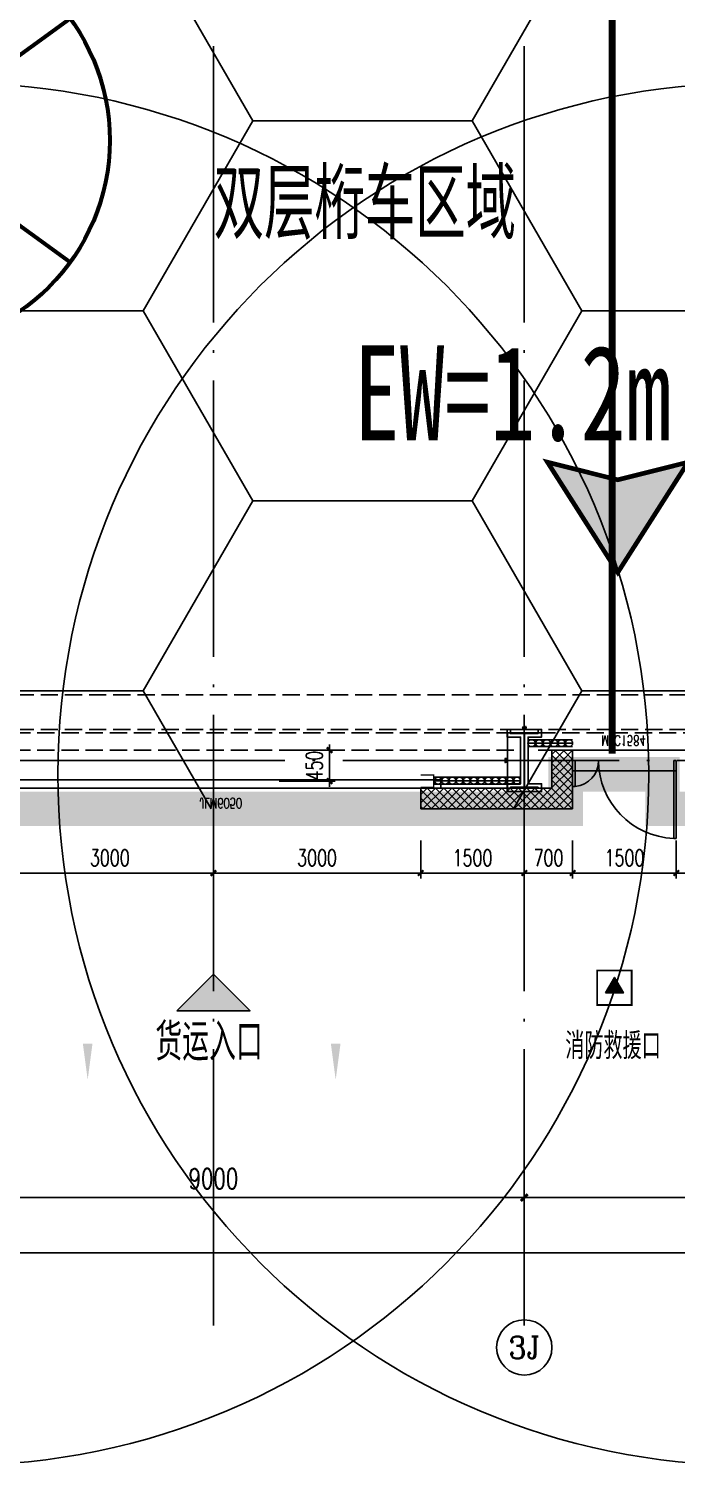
# Model space of a CAD drawing. Extents: x -821772 to -21949, y 506164 to 1049594.
# Drawn here: x -208027 to -198654, y 538719 to 559510 of the extents above; entities that cross this region are included whole.
import ezdxf
from ezdxf.enums import TextEntityAlignment as Align
from ezdxf.xclip import XClip

# ---------------------------------------------------------------- set-up
doc = ezdxf.new("R2010")
doc.units = 0
doc.header["$LTSCALE"] = 1000
doc.header["$MEASUREMENT"] = 0
doc.header["$XCLIPFRAME"] = 2
for name, pattern in [('10平面20250807_t3$0$10平面$0$DASH', [0.35, 0.25, -0.1]), ('10平面20250807_t3$0$DASH', [0.35, 0.25, -0.1]), ('10平面20250807_t3$0$DOTE', [2.42, 2, -0.2, 0.02, -0.2]), ('ACAD_ISO04W100', [30.5, 24, -3, 0.5, -3]), ('DASH', [0.35, 0.25, -0.1])]:
    doc.linetypes.add(name, pattern=pattern)
doc.layers.get('Defpoints').update_dxf_attribs({"color": 210})
doc.layers.add('1-防火分区线', color=201, linetype='DASH', lineweight=50)
doc.layers.add('s疏散距离', color=1, linetype='ACAD_ISO04W100', lineweight=18)
for name, color, linetype in [('10平面20250807_t3$0$10平面$0$WINDOW', 8, 'Continuous'), ('10平面20250807_t3$0$10平面$0$WINDOW_TEXT', 8, 'Continuous'), ('10平面20250807_t3$0$A-AXIS-D', 8, 'Continuous'), ('10平面20250807_t3$0$A-AXIS-DOTE', 8, '10平面20250807_t3$0$DOTE'), ('10平面20250807_t3$0$A-AXIS-DP', 8, 'Continuous'), ('10平面20250807_t3$0$A-AXIS-SYMB', 8, 'Continuous'), ('10平面20250807_t3$0$A-HATCH-2', 8, 'Continuous'), ('10平面20250807_t3$0$A-HRAIL', 8, 'Continuous'), ('10平面20250807_t3$0$A-LIN-V', 8, 'Continuous'), ('10平面20250807_t3$0$A-SFCE', 8, 'Continuous'), ('10平面20250807_t3$0$A-TEXT', 8, 'Continuous'), ('10平面20250807_t3$0$A-WINDOW', 8, 'Continuous'), ('10平面20250807_t3$0$AS-COLN', 8, 'Continuous'), ('10平面20250807_t3$0$AS-WALL', 8, 'Continuous'), ('10平面20250807_t3$0$AS-结构边线层', 8, 'Continuous'), ('10平面20250807_t3$0$DIM_SYMB', 8, 'Continuous'), ('10平面20250807_t3$0$FH-line', 8, 'Continuous'), ('10平面20250807_t3$0$FH-tri', 8, 'Continuous'), ('10平面20250807_t3$0$PUB_HATCH', 8, 'Continuous'), ('10平面20250807_t3$0$PUB_TEXT', 8, 'Continuous'), ('10平面20250807_t3$0$RP-N2-01$0$$0$A-WIND-J', 8, 'Continuous'), ('10平面20250807_t3$0$RP-N2-01$0$A-WIND-J', 8, 'Continuous'), ('10平面20250807_t3$0$SB_ZF消火栓', 10, 'Continuous'), ('10平面20250807_t3$0$SB_ZF消火栓M', 10, 'Continuous'), ('PUB_HATCH', 8, 'Continuous'), ('SPACE', 7, 'Continuous'), ('指示', 1, 'Continuous')]:
    doc.layers.add(name, color=color, linetype=linetype)
doc.styles.add('10平面20250807_t3$0$10平面$0$_TCH_WINDOW', font='SIMPLEX', dxfattribs={"height": 3.5, "bigfont": 'GBCBIG'})
doc.styles.add('10平面20250807_t3$0$_TCH_AXIS', font='COMPLEX', dxfattribs={"bigfont": 'GBCBIG'})
doc.styles.add('10平面20250807_t3$0$_TCH_DIM', font='SIMPLEX', dxfattribs={"bigfont": 'GBCBIG'})
doc.styles.add('10平面20250807_t3$0$_TCH_DIM_T3', font='SIMPLEX', dxfattribs={"width": 0.705882, "bigfont": 'GBCBIG'})
doc.styles.add('10平面20250807_t3$0$A-STANDARD', font='SIMPLEX', dxfattribs={"bigfont": 'GBCBIG'})
doc.styles.add('10平面20250807_t3$0$Standard', font='gbenor.shx', dxfattribs={"bigfont": 'gbcbig.shx'})
doc.styles.add('黑体', font='simhei.ttf', dxfattribs={"width": 0.7})
doc.dimstyles.new('10平面20250807_t3$0$_TCH_ARCH&&10', dxfattribs={"dimtxt": 29.75, "dimasz": 10, "dimexe": 10, "dimexo": 10, "dimgap": 12.625, "dimtad": 1, "dimdec": 0, "dimzin": 0, "dimdsep": 46, "dimtxsty": '10平面20250807_t3$0$_TCH_DIM_T3', "dimblk": '10平面20250807_t3$0$_ArchTick', "dimcen": 0.09, "dimclrt": 7, "dimazin": 2, "dimtfac": 1, "dimtdec": 0, "dimtix": 1, "dimtmove": 2, "dimatfit": 3, "dimfxl": 0, "dimtolj": 1, "dimtzin": 0, "dimarcsym": 0})
doc.dimstyles.new('10平面20250807_t3$0$_TCH_ARCH&&100', dxfattribs={"dimtxt": 297.5, "dimasz": 100, "dimexe": 100, "dimexo": 100, "dimgap": 126.25, "dimtad": 1, "dimdec": 0, "dimzin": 0, "dimdsep": 46, "dimtxsty": '10平面20250807_t3$0$_TCH_DIM_T3', "dimblk": '10平面20250807_t3$0$_ArchTick', "dimcen": 0.09, "dimclrt": 7, "dimazin": 2, "dimtfac": 1, "dimtdec": 0, "dimtix": 1, "dimtmove": 2, "dimatfit": 3, "dimfxl": 0, "dimtolj": 1, "dimtzin": 0, "dimarcsym": 0})
doc.dimstyles.new('10平面20250807_t3$0$_TCH_ARCH&&80', dxfattribs={"dimtxt": 238, "dimasz": 80, "dimexe": 80, "dimexo": 80, "dimgap": 101, "dimtad": 1, "dimdec": 0, "dimzin": 0, "dimdsep": 46, "dimtxsty": '10平面20250807_t3$0$_TCH_DIM_T3', "dimblk": '10平面20250807_t3$0$_ArchTick', "dimcen": 0.09, "dimclrt": 7, "dimazin": 2, "dimtfac": 1, "dimtdec": 0, "dimtix": 1, "dimtmove": 2, "dimatfit": 3, "dimfxl": 0, "dimtolj": 1, "dimtzin": 0, "dimarcsym": 0})
pattern_1 = [(45, (60, 0), (-60.000061, 60.000061), []), (135, (60, 0), (-60.000061, -60.000061), [])]

# ---------------------------------------------------------------- blocks, each defined once
blk = doc.blocks.new('指示')
at = {"layer": '指示'}
blk.add_hatch(color=8, dxfattribs=at).paths.add_polyline_path([(-248568, -61667), (-245540, -56919), (-242513, -61667), (-245540, -60909)])
at = {"layer": '指示', "color": 240, "const_width": 200}
blk.add_lwpolyline([(-248568, -61667), (-245540, -56919), (-242513, -61667), (-245540, -60909)], close=True, dxfattribs=at)
blk = doc.blocks.new('10平面20250807_t3$0$_ArchTick')
at = {"color": 0, "linetype": 'ByBlock', "const_width": 0.4}
blk.add_lwpolyline([(-0.5, -0.5), (0.5, 0.5)], dxfattribs=at)
blk = doc.blocks.new('*D9915')
at = {"layer": '10平面20250807_t3$0$A-AXIS-D', "color": 0, "lineweight": -2}
for p, q in [((10882, -261470), (10882, -262328)), ((19882, -261470), (19882, -262328)), ((10882, -262228), (19882, -262228))]:
    blk.add_line(p, q, dxfattribs=at)
at = {"layer": 'Defpoints', "color": 0}
for p in [(10882, -261370), (19882, -261370), (19882, -262228)]:
    blk.add_point(p, dxfattribs=at)
at = {"layer": '10平面20250807_t3$0$A-AXIS-D', "color": 0, "lineweight": -2, "xscale": 100, "yscale": 100, "zscale": 100, "rotation": 180}
blk.add_blockref('10平面20250807_t3$0$_ArchTick', (10882, -262228), dxfattribs=at)
at = {"layer": '10平面20250807_t3$0$A-AXIS-D', "color": 0, "lineweight": -2, "xscale": 100, "yscale": 100, "zscale": 100}
blk.add_blockref('10平面20250807_t3$0$_ArchTick', (19882, -262228), dxfattribs=at)
at = {"layer": '10平面20250807_t3$0$A-AXIS-D', "color": 7, "insert": (15382, -261953), "char_height": 297.5, "attachment_point": 5, "style": '10平面20250807_t3$0$_TCH_DIM_T3'}
blk.add_mtext('\\A1;9000', dxfattribs=at)
blk = doc.blocks.new('*D9916')
at = {"layer": '10平面20250807_t3$0$A-AXIS-D', "color": 0, "lineweight": -2}
for p, q in [((19882, -261470), (19882, -262328)), ((28882, -261470), (28882, -262328)), ((19882, -262228), (28882, -262228))]:
    blk.add_line(p, q, dxfattribs=at)
at = {"layer": 'Defpoints', "color": 0}
for p in [(19882, -261370), (28882, -261370), (28882, -262228)]:
    blk.add_point(p, dxfattribs=at)
at = {"layer": '10平面20250807_t3$0$A-AXIS-D', "color": 0, "lineweight": -2, "xscale": 100, "yscale": 100, "zscale": 100, "rotation": 180}
blk.add_blockref('10平面20250807_t3$0$_ArchTick', (19882, -262228), dxfattribs=at)
at = {"layer": '10平面20250807_t3$0$A-AXIS-D', "color": 0, "lineweight": -2, "xscale": 100, "yscale": 100, "zscale": 100}
blk.add_blockref('10平面20250807_t3$0$_ArchTick', (28882, -262228), dxfattribs=at)
at = {"layer": '10平面20250807_t3$0$A-AXIS-D', "color": 7, "insert": (24382, -261953), "char_height": 297.5, "attachment_point": 5, "style": '10平面20250807_t3$0$_TCH_DIM_T3'}
blk.add_mtext('\\A1;9000', dxfattribs=at)
blk = doc.blocks.new('*D10049')
at = {"layer": '10平面20250807_t3$0$A-AXIS-D', "color": 0, "lineweight": -2}
for p, q in [((-93018, -261570), (-93018, -263128)), ((92682, -261570), (92682, -263128)), ((-93018, -263028), (92682, -263028))]:
    blk.add_line(p, q, dxfattribs=at)
at = {"layer": 'Defpoints', "color": 0}
for p in [(-93018, -261470), (92682, -261470), (92682, -263028)]:
    blk.add_point(p, dxfattribs=at)
at = {"layer": '10平面20250807_t3$0$A-AXIS-D', "color": 0, "lineweight": -2, "xscale": 100, "yscale": 100, "zscale": 100, "rotation": 180}
blk.add_blockref('10平面20250807_t3$0$_ArchTick', (-93018, -263028), dxfattribs=at)
at = {"layer": '10平面20250807_t3$0$A-AXIS-D', "color": 0, "lineweight": -2, "xscale": 100, "yscale": 100, "zscale": 100}
blk.add_blockref('10平面20250807_t3$0$_ArchTick', (92682, -263028), dxfattribs=at)
at = {"layer": '10平面20250807_t3$0$A-AXIS-D', "color": 7, "insert": (-168, -262753), "char_height": 297.5, "attachment_point": 5, "style": '10平面20250807_t3$0$_TCH_DIM_T3'}
blk.add_mtext('\\A1;185700', dxfattribs=at)
blk = doc.blocks.new('10平面20250807_t3$0$JYC-1')
at = {"layer": '10平面20250807_t3$0$FH-tri'}
h = blk.add_hatch(color=2, dxfattribs=at)
h.dxf.hatch_style = 1
h.paths.add_polyline_path([(-62520, -66009), (-61270, -64759), (-62520, -64759)])
at = {"layer": '10平面20250807_t3$0$FH-tri', "color": 2}
blk.add_lwpolyline([(-62520, -66009), (-61270, -64759), (-61270, -64759), (-62520, -64759)], close=True, dxfattribs=at)
at = {"layer": '10平面20250807_t3$0$A-TEXT', "style": '10平面20250807_t3$0$A-STANDARD'}
blk.add_text('货运入口', height=900.2, rotation=45, dxfattribs=at).set_placement((-62035, -67227))
blk = doc.blocks.new('10平面20250807_t3$0$10平面$0$$DorLib2D$00000126')
at = {"color": 0, "linetype": 'Continuous'}
for p, q in [((-0.532, 0.5), (-0.532, 0.9)), ((0.532, 0.9), (0.532, 0.5))]:
    blk.add_line(p, q, dxfattribs=at)
at = {"color": 0, "linetype": '10平面20250807_t3$0$10平面$0$DASH'}
for p, q in [((-0.532, 0.9), (0.532, 0.9)), ((-0.532, 0.5), (0.532, 0.5))]:
    blk.add_line(p, q, dxfattribs=at)
blk = doc.blocks.new('10平面20250807_t3$0$DOOR2DLIB$SYSLIB$00000123')
at = {"color": 0}
for p, q in [((0.475, -0.001), (0.475, 0.752)), ((0.475, 0.752), (0.5, 0.752)), ((0.5, -0.001), (0.5, 0.752)), ((-0.5, 0), (-0.5, 0.252)), ((-0.475, 0.252), (-0.5, 0.252)), ((-0.475, 0), (-0.475, 0.252)), ((-0.475, 0), (-0.5, 0)), ((0.475, -0.001), (0.5, -0.001))]:
    blk.add_line(p, q, dxfattribs=at)
for centre, radius, start, end in [((0.505, -0.002), 0.755, 92.2493, 179.7238), ((-0.501, 0.003), 0.251, 359.7899, 84.0974)]:
    blk.add_arc(centre, radius, start, end, dxfattribs=at)
blk = doc.blocks.new('10平面20250807_t3$0$42343243')
at = {"layer": '10平面20250807_t3$0$PUB_HATCH'}
h = blk.add_hatch(dxfattribs=at)
h.set_pattern_fill('多孔材料', color=256, scale=30, style=0)
h.set_pattern_definition(pattern_1)
h.paths.add_polyline_path([(-200454, 1222870), (-200154, 1223170), (-202354, 1223170), (-202354, 1222870)])
h = blk.add_hatch(dxfattribs=at)
h.set_pattern_fill('多孔材料', color=256, scale=30, style=0)
h.set_pattern_definition(pattern_1)
h.paths.add_polyline_path([(-200454, 1222320), (-200154, 1222620), (-200154, 1223170), (-200454, 1222870)])
h = blk.add_hatch(dxfattribs=at)
h.set_pattern_fill('多孔材料', color=256, scale=30, style=0)
h.set_pattern_definition(pattern_1)
h.paths.add_polyline_path([(-200454, 1222320), (-200154, 1222320), (-200154, 1222620)])
at = {"layer": '10平面20250807_t3$0$10平面$0$WINDOW'}
blk.add_line((-198654, 1222620), (-200154, 1222620), dxfattribs=at)
at = {"layer": '10平面20250807_t3$0$AS-WALL'}
for p, q in [((-200154, 1223170), (-202354, 1223170)), ((-202354, 1222870), (-202354, 1223170)), ((-200154, 1222620), (-200154, 1223170)), ((-200454, 1222870), (-202354, 1222870)), ((-200454, 1222320), (-200454, 1222870)), ((-200154, 1222320), (-200154, 1222620)), ((-200454, 1222320), (-200154, 1222320))]:
    blk.add_line(p, q, dxfattribs=at)
at = {"layer": '10平面20250807_t3$0$10平面$0$WINDOW'}
ref = blk.add_blockref('10平面20250807_t3$0$DOOR2DLIB$SYSLIB$00000123', (-199404, 1222470), dxfattribs=dict(at, xscale=-1500, yscale=-1500, zscale=300, rotation=179.9999999999555))
ref.add_attrib('A', 'MLC1584', (-199737, 1222108), dxfattribs={"layer": '10平面20250807_t3$0$10平面$0$WINDOW_TEXT', "ltscale": 500, "height": 148.8, "rotation": 360, "style": '10平面20250807_t3$0$10平面$0$_TCH_WINDOW', "width": 0.705882})
ref = blk.add_blockref('10平面20250807_t3$0$10平面$0$$DorLib2D$00000126', (-205254, 1223020), dxfattribs=dict(at, xscale=6000, yscale=300, zscale=300, rotation=180))
ref.add_attrib('A', 'JLM6050', (-205555, 1223016), dxfattribs={"layer": '10平面20250807_t3$0$10平面$0$WINDOW_TEXT', "ltscale": 500, "height": 148.8, "style": '10平面20250807_t3$0$10平面$0$_TCH_WINDOW', "width": 0.705882})
blk = doc.blocks.new('10平面20250807_t3$0$43243')
at = {"layer": '10平面20250807_t3$0$AS-结构边线层'}
blk.add_lwpolyline([(-227454, 549070), (-225354, 549070), (-225354, 548520), (-223514, 548520), (-223514, 548350), (-210494, 548350), (-210494, 548520), (-200454, 548520), (-200454, 549070), (-198354, 549070), (-198354, 548520), (-196514, 548520), (-196514, 548350), (-175294, 548350), (-175294, 548520), (-173454, 548520), (-173454, 549070), (-171354, 549070), (-171354, 548520), (-169514, 548520), (-169514, 548350), (-155994, 548350), (-155994, 548520), (-146454, 548520)], dxfattribs=at)
blk = doc.blocks.new('*D10479')
at = {"layer": '10平面20250807_t3$0$A-AXIS-DP', "color": 0, "lineweight": -2}
for p, q in [((-203672, 549070), (-203672, 549150)), ((-204400, 549070), (-203592, 549070)), ((-203672, 548620), (-203672, 549070)), ((-204400, 548620), (-203592, 548620)), ((-203672, 548620), (-203672, 548540))]:
    blk.add_line(p, q, dxfattribs=at)
at = {"layer": 'Defpoints', "color": 0}
for p in [(-204480, 549070), (-203672, 549070), (-204480, 548620)]:
    blk.add_point(p, dxfattribs=at)
at = {"layer": '10平面20250807_t3$0$A-AXIS-DP', "color": 0, "lineweight": -2, "xscale": 80, "yscale": 80, "zscale": 80}
for p, rotation in [((-203672, 549070), 270), ((-203672, 548620), 90)]:
    blk.add_blockref('10平面20250807_t3$0$_ArchTick', p, dxfattribs=dict(at, rotation=rotation))
at = {"layer": '10平面20250807_t3$0$A-AXIS-DP', "color": 7, "insert": (-203892, 548845), "char_height": 238, "attachment_point": 5, "rotation": 90, "style": '10平面20250807_t3$0$_TCH_DIM_T3'}
blk.add_mtext('\\A1;450', dxfattribs=at)
blk = doc.blocks.new('10平面20250807_t3$0$4324324')
at = {"layer": '10平面20250807_t3$0$A-HATCH-2', "linetype": '10平面20250807_t3$0$DASH'}
for p, q in [((-312854.2, 549870), (-138054.2, 549870)), ((-312854.2, 549370), (-138054.2, 549370))]:
    blk.add_line(p, q, dxfattribs=at)
blk = doc.blocks.new('10平面20250807_t3$0$w4324324')
at = {"layer": '10平面20250807_t3$0$A-HATCH-2', "lineweight": 60}
for q in [(-1694760, 686605), (-1697614, 684532), (-1691907, 684532), (-1696524, 681178), (-1692997, 681178)]:
    blk.add_line((-1694760, 683605), q, dxfattribs=at)
blk.add_circle((-1694760, 683605), 3000, dxfattribs=at)
blk = doc.blocks.new('10平面20250807_t3$0$342343')
at = {"layer": '10平面20250807_t3$0$A-LIN-V'}
blk.add_blockref('10平面20250807_t3$0$w4324324', (1030710, 9556), dxfattribs=at)
blk = doc.blocks.new('*D10492')
at = {"layer": '10平面20250807_t3$0$A-AXIS-DP', "color": 0, "lineweight": -2}
for p, q in [((-165054, 621030), (-165054, 621079)), ((-165054, 621069), (-164654, 621069)), ((-164654, 621030), (-164654, 621079))]:
    blk.add_line(p, q, dxfattribs=at)
at = {"layer": 'Defpoints', "color": 0}
for p in [(-164654, 621069), (-165054, 621020), (-164654, 621020)]:
    blk.add_point(p, dxfattribs=at)
at = {"layer": '10平面20250807_t3$0$A-AXIS-DP', "color": 0, "lineweight": -2, "xscale": 10, "yscale": 10, "zscale": 10, "rotation": 180}
blk.add_blockref('10平面20250807_t3$0$_ArchTick', (-165054, 621069), dxfattribs=at)
at = {"layer": '10平面20250807_t3$0$A-AXIS-DP', "color": 0, "lineweight": -2, "xscale": 10, "yscale": 10, "zscale": 10}
blk.add_blockref('10平面20250807_t3$0$_ArchTick', (-164654, 621069), dxfattribs=at)
at = {"layer": '10平面20250807_t3$0$A-AXIS-DP', "color": 7, "insert": (-164854, 621096), "char_height": 29.8, "attachment_point": 5, "style": '10平面20250807_t3$0$_TCH_DIM_T3'}
blk.add_mtext('\\A1;400', dxfattribs=at)
blk = doc.blocks.new('*D10493')
at = {"layer": '10平面20250807_t3$0$A-AXIS-DP', "color": 0, "lineweight": -2}
for p, q in [((-165064, 621020), (-165105, 621020)), ((-165095, 620220), (-165095, 621020)), ((-165064, 620220), (-165105, 620220))]:
    blk.add_line(p, q, dxfattribs=at)
at = {"layer": 'Defpoints', "color": 0}
for p in [(-165095, 621020), (-165054, 621020), (-165054, 620220)]:
    blk.add_point(p, dxfattribs=at)
at = {"layer": '10平面20250807_t3$0$A-AXIS-DP', "color": 0, "lineweight": -2, "xscale": 10, "yscale": 10, "zscale": 10}
for p, rotation in [((-165095, 621020), 90), ((-165095, 620220), 270)]:
    blk.add_blockref('10平面20250807_t3$0$_ArchTick', p, dxfattribs=dict(at, rotation=rotation))
at = {"layer": '10平面20250807_t3$0$A-AXIS-DP', "color": 7, "insert": (-165123, 620620), "char_height": 29.8, "attachment_point": 5, "rotation": 90, "style": '10平面20250807_t3$0$_TCH_DIM_T3'}
blk.add_mtext('\\A1;800', dxfattribs=at)
blk = doc.blocks.new('10平面20250807_t3$0$RP-N2-01$0$$0$xfjy')
at = {"layer": '10平面20250807_t3$0$RP-N2-01$0$$0$A-WIND-J'}
h = blk.add_hatch(color=256, dxfattribs=at)
h.dxf.hatch_style = 1
h.paths.add_polyline_path([(1141876, -26214), (1142135, -26214), (1142005, -25989)])
at = {"layer": '10平面20250807_t3$0$RP-N2-01$0$$0$A-WIND-J', "const_width": 25}
blk.add_lwpolyline([(1141755, -25889), (1141755, -26389), (1142255, -26389), (1142255, -25889)], close=True, dxfattribs=at)
at = {"layer": '10平面20250807_t3$0$RP-N2-01$0$$0$A-WIND-J'}
for points in [[(1141755, -26389), (1142255, -26389), (1142255, -25889), (1141755, -25889)], [(1141876, -26214), (1142135, -26214), (1142005, -25989)]]:
    blk.add_lwpolyline(points, close=True, dxfattribs=at)
blk = doc.blocks.new('10平面20250807_t3$0$RP-N2-01$0$xfjy')
at = {"layer": '10平面20250807_t3$0$RP-N2-01$0$$0$A-WIND-J'}
blk.add_blockref('10平面20250807_t3$0$RP-N2-01$0$$0$xfjy', (0, 0), dxfattribs=at)
blk = doc.blocks.new('10平面20250807_t3$0$1232')
at = {"layer": '10平面20250807_t3$0$RP-N2-01$0$A-WIND-J'}
blk.add_blockref('10平面20250807_t3$0$RP-N2-01$0$xfjy', (-1341555, 571769, 0), dxfattribs=at)
at = {"layer": '10平面20250807_t3$0$A-TEXT', "style": '10平面20250807_t3$0$_TCH_DIM'}
blk.add_text('消防救援口', height=384.1, dxfattribs=at).set_placement((-200261, 544597, 0))
blk = doc.blocks.new('10平面20250807_t3$0$3333')
at = {"layer": '10平面20250807_t3$0$A-SFCE', "const_width": 20}
blk.add_lwpolyline([(-227064, 766320), (-227064, 766510), (-227244, 766510), (-227244, 766320)], dxfattribs=at)
blk = doc.blocks.new('10平面20250807_t3$0$99平面图例外参$0$$LinePat$圆环')
for points in [[(0, 150), (300, 150)], [(0, 0), (300, 0)], [(0, -150), (300, -150)]]:
    blk.add_lwpolyline(points)
at = {"color": 0}
blk.add_circle((150, 0), 150, dxfattribs=at)
blk = doc.blocks.new('10平面20250807_t3$0$34242343243')
at = {"layer": '10平面20250807_t3$0$A-HRAIL', "yscale": 0.3333333333333333, "zscale": 0.3333333333333333}
for p, xscale, rotation in [((-200693, 549170), 0.358888866003496, 180), ((-200585, 549170), 0.358888866003496, 180), ((-200477, 549170), 0.358888866003496, 180), ((-200370, 549170), 0.358888866003496, 180), ((-200262, 549170), 0.358888866003496, 180), ((-200154, 549170), 0.358888866003496, 180), ((-202154, 548626), -0.3461108940497231, 179.9999999997966), ((-202050, 548626), -0.3461108940497231, 179.9999999997966), ((-201947, 548626), -0.3461108940497231, 179.9999999997966), ((-201843, 548626), -0.3461108940497231, 179.9999999997966), ((-201739, 548626), -0.3461108940497231, 179.9999999997966), ((-201635, 548626), -0.3461108940497231, 179.9999999997966), ((-201531, 548626), -0.3461108940497231, 179.9999999997966), ((-201427, 548626), -0.3461108940497231, 179.9999999997966), ((-201324, 548626), -0.3461108940497231, 179.9999999997966), ((-201220, 548626), -0.3461108940497231, 179.9999999997966), ((-201116, 548626), -0.3461108940497231, 179.9999999997966), ((-201012, 548626), -0.3461108940497231, 179.9999999997966)]:
    blk.add_blockref('10平面20250807_t3$0$99平面图例外参$0$$LinePat$圆环', p, dxfattribs=dict(at, xscale=xscale, rotation=rotation))
at = {"layer": '10平面20250807_t3$0$A-SFCE', "rotation": 270}
blk.add_blockref('10平面20250807_t3$0$3333', (-968675, 321466), dxfattribs=at)
blk = doc.blocks.new('10平面20250807_t3$0$A$C5D961328')
at = {"layer": '10平面20250807_t3$0$SB_ZF消火栓'}
blk.add_hatch(color=256, dxfattribs=at).paths.add_polyline_path([(0, 40), (700, 40), (700, 240)])
at = {"layer": '10平面20250807_t3$0$A-LIN-V', "ltscale": 500}
blk.add_circle((350, 40), 10001, dxfattribs=at)
at = {"layer": '10平面20250807_t3$0$SB_ZF消火栓'}
for p, q in [((700, 240), (0, 240)), ((0, 240), (0, 40)), ((700, 240), (0, 40)), ((700, 240), (700, 40)), ((0, 40), (700, 40))]:
    blk.add_line(p, q, dxfattribs=at)
at = {"layer": '10平面20250807_t3$0$SB_ZF消火栓', "color": 1}
blk.add_circle((140, 140), 32.5, dxfattribs=at)
blk = doc.blocks.new('10平面20250807_t3$0$we42342343234')
at = {"layer": '10平面20250807_t3$0$SB_ZF消火栓M'}
for p in [(-209404, 548680), (-197954, 548680)]:
    blk.add_blockref('10平面20250807_t3$0$A$C5D961328', p, dxfattribs=at)
blk = doc.blocks.new('10平面20250807_t3$0$234243242332')
at = {"layer": '10平面20250807_t3$0$SB_ZF消火栓'}
blk.add_blockref('10平面20250807_t3$0$we42342343234', (0, 0), dxfattribs=at)
blk = doc.blocks.new('*D12136')
at = {"layer": '10平面20250807_t3$0$A-AXIS-DP', "color": 0, "lineweight": -2}
for p, q in [((-208354, 547760), (-208354, 547210)), ((-205354, 547760), (-205354, 547210)), ((-208354, 547290), (-205354, 547290))]:
    blk.add_line(p, q, dxfattribs=at)
at = {"layer": 'Defpoints', "color": 0}
for p in [(-208354, 547840), (-205354, 547840), (-205354, 547290)]:
    blk.add_point(p, dxfattribs=at)
at = {"layer": '10平面20250807_t3$0$A-AXIS-DP', "color": 0, "lineweight": -2, "xscale": 80, "yscale": 80, "zscale": 80, "rotation": 180}
blk.add_blockref('10平面20250807_t3$0$_ArchTick', (-208354, 547290), dxfattribs=at)
at = {"layer": '10平面20250807_t3$0$A-AXIS-DP', "color": 0, "lineweight": -2, "xscale": 80, "yscale": 80, "zscale": 80}
blk.add_blockref('10平面20250807_t3$0$_ArchTick', (-205354, 547290), dxfattribs=at)
at = {"layer": '10平面20250807_t3$0$A-AXIS-DP', "color": 7, "insert": (-206854, 547510), "char_height": 238, "attachment_point": 5, "style": '10平面20250807_t3$0$_TCH_DIM_T3'}
blk.add_mtext('\\A1;3000', dxfattribs=at)
blk = doc.blocks.new('*D12137')
at = {"layer": '10平面20250807_t3$0$A-AXIS-DP', "color": 0, "lineweight": -2}
for p, q in [((-205354, 547760), (-205354, 547210)), ((-202354, 547760), (-202354, 547210)), ((-205354, 547290), (-202354, 547290))]:
    blk.add_line(p, q, dxfattribs=at)
at = {"layer": 'Defpoints', "color": 0}
for p in [(-205354, 547840), (-202354, 547840), (-202354, 547290)]:
    blk.add_point(p, dxfattribs=at)
at = {"layer": '10平面20250807_t3$0$A-AXIS-DP', "color": 0, "lineweight": -2, "xscale": 80, "yscale": 80, "zscale": 80, "rotation": 180}
blk.add_blockref('10平面20250807_t3$0$_ArchTick', (-205354, 547290), dxfattribs=at)
at = {"layer": '10平面20250807_t3$0$A-AXIS-DP', "color": 0, "lineweight": -2, "xscale": 80, "yscale": 80, "zscale": 80}
blk.add_blockref('10平面20250807_t3$0$_ArchTick', (-202354, 547290), dxfattribs=at)
at = {"layer": '10平面20250807_t3$0$A-AXIS-DP', "color": 7, "insert": (-203854, 547510), "char_height": 238, "attachment_point": 5, "style": '10平面20250807_t3$0$_TCH_DIM_T3'}
blk.add_mtext('\\A1;3000', dxfattribs=at)
blk = doc.blocks.new('*D12138')
at = {"layer": '10平面20250807_t3$0$A-AXIS-DP', "color": 0, "lineweight": -2}
for p, q in [((-202354, 547760), (-202354, 547210)), ((-200854, 547760), (-200854, 547210)), ((-202354, 547290), (-200854, 547290))]:
    blk.add_line(p, q, dxfattribs=at)
at = {"layer": 'Defpoints', "color": 0}
for p in [(-202354, 547840), (-200854, 547840), (-200854, 547290)]:
    blk.add_point(p, dxfattribs=at)
at = {"layer": '10平面20250807_t3$0$A-AXIS-DP', "color": 0, "lineweight": -2, "xscale": 80, "yscale": 80, "zscale": 80, "rotation": 180}
blk.add_blockref('10平面20250807_t3$0$_ArchTick', (-202354, 547290), dxfattribs=at)
at = {"layer": '10平面20250807_t3$0$A-AXIS-DP', "color": 0, "lineweight": -2, "xscale": 80, "yscale": 80, "zscale": 80}
blk.add_blockref('10平面20250807_t3$0$_ArchTick', (-200854, 547290), dxfattribs=at)
at = {"layer": '10平面20250807_t3$0$A-AXIS-DP', "color": 7, "insert": (-201604, 547510), "char_height": 238, "attachment_point": 5, "style": '10平面20250807_t3$0$_TCH_DIM_T3'}
blk.add_mtext('\\A1;1500', dxfattribs=at)
blk = doc.blocks.new('*D12139')
at = {"layer": '10平面20250807_t3$0$A-AXIS-DP', "color": 0, "lineweight": -2}
for p, q in [((-200854, 547760), (-200854, 547210)), ((-200154, 547760), (-200154, 547210)), ((-200854, 547290), (-200154, 547290))]:
    blk.add_line(p, q, dxfattribs=at)
at = {"layer": 'Defpoints', "color": 0}
for p in [(-200854, 547840), (-200154, 547840), (-200154, 547290)]:
    blk.add_point(p, dxfattribs=at)
at = {"layer": '10平面20250807_t3$0$A-AXIS-DP', "color": 0, "lineweight": -2, "xscale": 80, "yscale": 80, "zscale": 80, "rotation": 180}
blk.add_blockref('10平面20250807_t3$0$_ArchTick', (-200854, 547290), dxfattribs=at)
at = {"layer": '10平面20250807_t3$0$A-AXIS-DP', "color": 0, "lineweight": -2, "xscale": 80, "yscale": 80, "zscale": 80}
blk.add_blockref('10平面20250807_t3$0$_ArchTick', (-200154, 547290), dxfattribs=at)
at = {"layer": '10平面20250807_t3$0$A-AXIS-DP', "color": 7, "insert": (-200504, 547510), "char_height": 238, "attachment_point": 5, "style": '10平面20250807_t3$0$_TCH_DIM_T3'}
blk.add_mtext('\\A1;700', dxfattribs=at)
blk = doc.blocks.new('*D12140')
at = {"layer": '10平面20250807_t3$0$A-AXIS-DP', "color": 0, "lineweight": -2}
for p, q in [((-200154, 547760), (-200154, 547210)), ((-198654, 547760), (-198654, 547210)), ((-200154, 547290), (-198654, 547290))]:
    blk.add_line(p, q, dxfattribs=at)
at = {"layer": 'Defpoints', "color": 0}
for p in [(-200154, 547840), (-198654, 547840), (-198654, 547290)]:
    blk.add_point(p, dxfattribs=at)
at = {"layer": '10平面20250807_t3$0$A-AXIS-DP', "color": 0, "lineweight": -2, "xscale": 80, "yscale": 80, "zscale": 80, "rotation": 180}
blk.add_blockref('10平面20250807_t3$0$_ArchTick', (-200154, 547290), dxfattribs=at)
at = {"layer": '10平面20250807_t3$0$A-AXIS-DP', "color": 0, "lineweight": -2, "xscale": 80, "yscale": 80, "zscale": 80}
blk.add_blockref('10平面20250807_t3$0$_ArchTick', (-198654, 547290), dxfattribs=at)
at = {"layer": '10平面20250807_t3$0$A-AXIS-DP', "color": 7, "insert": (-199404, 547510), "char_height": 238, "attachment_point": 5, "style": '10平面20250807_t3$0$_TCH_DIM_T3'}
blk.add_mtext('\\A1;1500', dxfattribs=at)
blk = doc.blocks.new('*D12141')
at = {"layer": '10平面20250807_t3$0$A-AXIS-DP', "color": 0, "lineweight": -2}
for p, q in [((-198654, 547760), (-198654, 547210)), ((-196354, 547760), (-196354, 547210)), ((-198654, 547290), (-196354, 547290))]:
    blk.add_line(p, q, dxfattribs=at)
at = {"layer": 'Defpoints', "color": 0}
for p in [(-198654, 547840), (-196354, 547840), (-196354, 547290)]:
    blk.add_point(p, dxfattribs=at)
at = {"layer": '10平面20250807_t3$0$A-AXIS-DP', "color": 0, "lineweight": -2, "xscale": 80, "yscale": 80, "zscale": 80, "rotation": 180}
blk.add_blockref('10平面20250807_t3$0$_ArchTick', (-198654, 547290), dxfattribs=at)
at = {"layer": '10平面20250807_t3$0$A-AXIS-DP', "color": 0, "lineweight": -2, "xscale": 80, "yscale": 80, "zscale": 80}
blk.add_blockref('10平面20250807_t3$0$_ArchTick', (-196354, 547290), dxfattribs=at)
at = {"layer": '10平面20250807_t3$0$A-AXIS-DP', "color": 7, "insert": (-197504, 547510), "char_height": 238, "attachment_point": 5, "style": '10平面20250807_t3$0$_TCH_DIM_T3'}
blk.add_mtext('\\A1;2300', dxfattribs=at)
blk = doc.blocks.new('10平面20250807_t3$0$dote')
at = {"layer": '10平面20250807_t3$0$A-AXIS-D'}
blk.add_circle((19882.2, -264396), 400, dxfattribs=at)
at = {"layer": '10平面20250807_t3$0$A-AXIS-DOTE', "ltscale": 2}
for p, q in [((15382.2, -264080), (15382.2, -167560.7)), ((19882.2, -264080), (19882.2, -167560.7)), ((98696.4, -255900), (-97273.6, -255900))]:
    blk.add_line(p, q, dxfattribs=at)
at = {"layer": '10平面20250807_t3$0$PUB_TEXT', "style": '10平面20250807_t3$0$_TCH_AXIS'}
blk.add_text('3J', height=321.14, dxfattribs=at).set_placement((19652.8, -264556.6), (20111.6, -264556.6), align=Align.FIT)
at = {"layer": '10平面20250807_t3$0$A-AXIS-D'}
for base, p1, p2, picture, middle in [((92682.2, -263027.8), (-93017.8, -261469.8), (92682.2, -261469.8), '*D10049', (-167.8, -262752.8)), ((19882.2, -262227.8), (10882.2, -261369.8), (19882.2, -261369.8), '*D9915', (15382.2, -261952.8)), ((28882.2, -262227.8), (19882.2, -261369.8), (28882.2, -261369.8), '*D9916', (24382.2, -261952.8))]:
    dim = blk.add_linear_dim(base=base, p1=p1, p2=p2, angle=0, dimstyle='10平面20250807_t3$0$_TCH_ARCH&&100', override={"dimgap": 0}, dxfattribs=at)
    dim.commit()
    dim.dimension.update_dxf_attribs({"geometry": picture, "text_midpoint": middle, "dimtype": 129})
blk = doc.blocks.new('10平面20250807_t3$0$3243243')
at = {"layer": '10平面20250807_t3$0$A-SFCE', "linetype": '10平面20250807_t3$0$DASH'}
for p, q in [((-201004.2, 549320), (-218704.2, 549320)), ((-201004.2, 549070), (-218704.2, 549070))]:
    blk.add_line(p, q, dxfattribs=at)
at = {"layer": '10平面20250807_t3$0$A-SFCE', "color": 2, "linetype": '10平面20250807_t3$0$DASH'}
for p, q in [((-192004.2, 549320), (-200704.2, 549320)), ((-192004.2, 549070), (-200704.2, 549070))]:
    blk.add_line(p, q, dxfattribs=at)
at = {"layer": '10平面20250807_t3$0$A-AXIS-DP', "color": 1}
dim = blk.add_aligned_dim(p1=(-204480, 548620), p2=(-204480, 549070), distance=-808, dimstyle='10平面20250807_t3$0$_TCH_ARCH&&80', dxfattribs=at)
dim.commit()
dim.dimension.update_dxf_attribs({"geometry": '*D10479', "text_midpoint": (-203892, 548845)})
blk = doc.blocks.new('10平面20250807_t3$0$w42343243')
at = {"layer": '10平面20250807_t3$0$A-HATCH-2'}
blk.add_lwpolyline([(-165104.2, 621070), (-164604.2, 621070), (-164604.2, 620958), (-164800.2, 620958), (-164800.2, 620282), (-164604.2, 620282), (-164604.2, 620170), (-165104.2, 620170), (-165104.2, 620282), (-164908.2, 620282), (-164908.2, 620958), (-165104.2, 620958)], close=True, dxfattribs=at)
at = {"layer": '10平面20250807_t3$0$AS-COLN', "color": 3}
blk.add_lwpolyline([(-165054.2, 621020), (-164654.2, 621020), (-164654.2, 621008), (-164850.2, 621008), (-164850.2, 620232), (-164654.2, 620232), (-164654.2, 620220), (-165054.2, 620220), (-165054.2, 620232), (-164858.2, 620232), (-164858.2, 621008), (-165054.2, 621008)], close=True, dxfattribs=at)
at = {"layer": '10平面20250807_t3$0$A-AXIS-DP'}
for p1, p2, distance, picture, middle in [((-165054.2, 621020), (-164654.2, 621020), 48.8, '*D10492', (-164854.2, 621096.2)), ((-165054.2, 620220), (-165054.2, 621020), 41.2, '*D10493', (-165122.9, 620620))]:
    dim = blk.add_aligned_dim(p1=p1, p2=p2, distance=distance, dimstyle='10平面20250807_t3$0$_TCH_ARCH&&10', dxfattribs=at)
    dim.commit()
    dim.dimension.update_dxf_attribs({"geometry": picture, "text_midpoint": middle})
blk = doc.blocks.new('10平面20250807_t3$0$42343')
at = {"layer": '10平面20250807_t3$0$A-WINDOW'}
blk.add_blockref('10平面20250807_t3$0$w42343243', (-36000, -71700), dxfattribs=at)
blk = doc.blocks.new('10平面20250807_t3')
at = {"layer": '10平面20250807_t3$0$A-AXIS-SYMB'}
for points in [[(-207174.2, 545757.7, 0, 0, 0), (-207174.2, 544297.7, 0, 140, 0), (-207174.2, 544822.7, 0, 0, 0)], [(-203584.2, 545757.7, 0, 0, 0), (-203584.2, 544297.7, 0, 140, 0), (-203584.2, 544822.7, 0, 0, 0)]]:
    blk.add_lwpolyline(points, format="xyseb", dxfattribs=at)
blk.add_blockref('10平面20250807_t3$0$1232', (0, 0))
at = {"layer": '10平面20250807_t3$0$A-AXIS-DP'}
blk.add_blockref('10平面20250807_t3$0$3243243', (0, 0), dxfattribs=at)
at = {"layer": '10平面20250807_t3$0$A-LIN-V', "rotation": 90}
blk.add_blockref('10平面20250807_t3$0$342343', (483306.5, 1221945), dxfattribs=at)
at = {"layer": '10平面20250807_t3$0$A-WINDOW'}
for name in ['10平面20250807_t3$0$43243', '10平面20250807_t3$0$42343', '10平面20250807_t3$0$4324324']:
    blk.add_blockref(name, (0, 0), dxfattribs=at)
at = {"layer": '10平面20250807_t3$0$A-WINDOW', "xscale": -1, "rotation": 180}
blk.add_blockref('10平面20250807_t3$0$42343243', (0, 1771390), dxfattribs=at)
at = {"layer": '10平面20250807_t3$0$AS-WALL'}
blk.add_blockref('10平面20250807_t3$0$dote', (-220736.4, 804820), dxfattribs=at)
at = {"layer": '10平面20250807_t3$0$DIM_SYMB'}
blk.add_blockref('10平面20250807_t3$0$34242343243', (0, 0), dxfattribs=at)
at = {"layer": '10平面20250807_t3$0$FH-line', "xscale": 0.6000000000000002, "yscale": 0.6000000000000002, "zscale": 0.6000000000000002, "rotation": 315.0000000000014}
blk.add_blockref('10平面20250807_t3$0$JYC-1', (-151354.2, 546777.7), dxfattribs=at)
at = {"layer": '10平面20250807_t3$0$SB_ZF消火栓', "linetype": 'Continuous'}
blk.add_blockref('10平面20250807_t3$0$234243242332', (0, 0), dxfattribs=at)
at = {"layer": '10平面20250807_t3$0$PUB_TEXT', "style": '10平面20250807_t3$0$Standard'}
blk.add_text('双层桁车区域', height=1012.77, dxfattribs=at).set_placement((-205349.3, 556464.2))
at = {"layer": '10平面20250807_t3$0$A-AXIS-DP'}
for p1, p2, picture, middle in [((-208354.2, 547840), (-205354.2, 547840), '*D12136', (-206854.2, 547510)), ((-205354.2, 547840), (-202354.2, 547840), '*D12137', (-203854.2, 547510)), ((-202354.2, 547840), (-200854.2, 547840), '*D12138', (-201604.2, 547510)), ((-200854.2, 547840), (-200154.2, 547840), '*D12139', (-200504.2, 547510)), ((-200154.2, 547840), (-198654.2, 547840), '*D12140', (-199404.2, 547510)), ((-198654.2, 547840), (-196354.2, 547840), '*D12141', (-197504.2, 547510))]:
    dim = blk.add_aligned_dim(p1=p1, p2=p2, distance=-550, dimstyle='10平面20250807_t3$0$_TCH_ARCH&&80', dxfattribs=at)
    dim.commit()
    dim.dimension.update_dxf_attribs({"geometry": picture, "text_midpoint": middle})

msp = doc.modelspace()

# ---------------------------------------------------------------- block references
at = {"ltscale": 100}
ref = msp.add_blockref('10平面20250807_t3', (0, 0), dxfattribs=at)
XClip(ref).set_block_clipping_path([(-386212.6353242097, 506163.79756496), (-21948.7593967821, 884998.2285294847)])

# ---------------------------------------------------------------- next in the draw order: hatches: boundary and pattern name
at = {"layer": 'PUB_HATCH', "ltscale": 5000}
h = msp.add_hatch(dxfattribs=at)
h.set_pattern_fill('HONEY', color=8, scale=2000)
h.set_pattern_definition([(0, (0, 0), (4762.5, 2749.63), [3175, -6350]), (120, (0, 0), (-4762.499, 2749.631), [3175, -6350]), (60, (0, 0), (0.0006, 5499.261), [-6350, 3175])])
h.paths.add_polyline_path([(-252854.2, 548219.9), (-252854.2, 548720), (-254254.2, 548720), (-254254.2, 548219.9), (-313754.2, 548219.9), (-313754.2, 567383.2), (-296221.3, 621420), (-254254.2, 621420), (-254254.2, 620920), (-252854.2, 620920), (-252854.2, 621420), (-200254.2, 621420), (-200254.2, 620920), (-198854.2, 620920), (-198854.2, 621420), (-146254.2, 621420), (-146254.2, 620920), (-144854.2, 620920), (-144854.2, 621420), (-128054.2, 621420), (-128054.2, 548219.9), (-144854.2, 548219.9), (-144854.2, 548720), (-146254.2, 548720), (-146254.2, 548219.9), (-198854.2, 548219.9), (-198854.2, 548720), (-200254.2, 548720), (-200254.2, 548219.9)])

# ---------------------------------------------------------------- next in the draw order: linework, layer by layer
at = {"layer": '1-防火分区线', "color": 1, "linetype": 'DASH', "ltscale": 5, "const_width": 500}
msp.add_lwpolyline([(-146254.2, 548219.9), (-198854.2, 548219.9), (-198854.2, 548720), (-200254.2, 548720), (-200254.2, 548219.9), (-252854.2, 548219.9), (-252854.2, 548720), (-254254.2, 548720), (-254254.2, 548219.9), (-313754.2, 548219.9), (-313754.2, 567383.2), (-296221.3, 621420), (-296221.3, 621420), (-254254.2, 621420), (-254254.2, 620920), (-252854.2, 620920), (-252854.2, 621420), (-200254.2, 621420), (-200254.2, 620920), (-198854.2, 620920), (-198854.2, 621420), (-146254.2, 621420)], dxfattribs=at)
at = {"layer": 's疏散距离', "linetype": 'DASH', "ltscale": 2, "const_width": 100}
msp.add_lwpolyline([(-199581.5, 549020), (-199581.5, 620629.8)], dxfattribs=at)

# ---------------------------------------------------------------- next in the draw order: block references
at = {"layer": '指示', "xscale": -0.3359999999217689, "yscale": 0.3359999999217689, "zscale": 0.3359999999217689, "rotation": 179.999955524289}
msp.add_blockref('指示', (-116999.3, 532516.2), dxfattribs=at)

# ---------------------------------------------------------------- next in the draw order: texts
at = {"layer": 'SPACE', "style": '黑体', "width": 0.7}
msp.add_text('EW=1.2m', height=1375.11, dxfattribs=at).set_placement((-203313.7, 553550.7))

doc.saveas('drawing.dxf')
